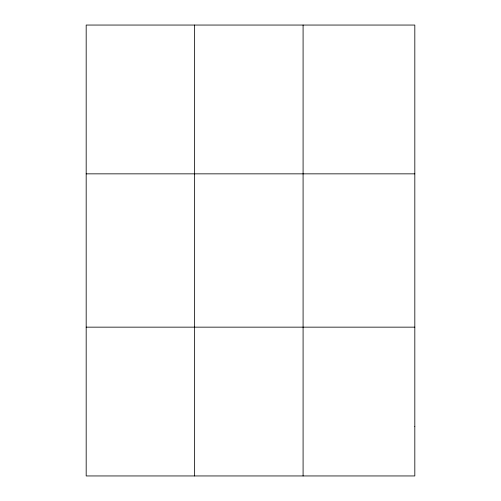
<?xml version="1.0" encoding="UTF-8"?>
<svg xmlns="http://www.w3.org/2000/svg" width="501" height="501" viewBox="0 0 501 501"><rect width="100%" height="100%" fill="white"/><g stroke="black" fill="none" stroke-linecap="round" stroke-linejoin="round"><path stroke-width="0.75" d="M194.632 25.05L194.632 475.95M303.086 25.05L303.086 475.95M86.178 173.847L414.822 173.847M86.178 327.153L414.822 327.153M414.822 426.351L414.822 475.95L86.178 475.95L86.178 25.05L414.822 25.05L414.822 426.351"/></g></svg>
